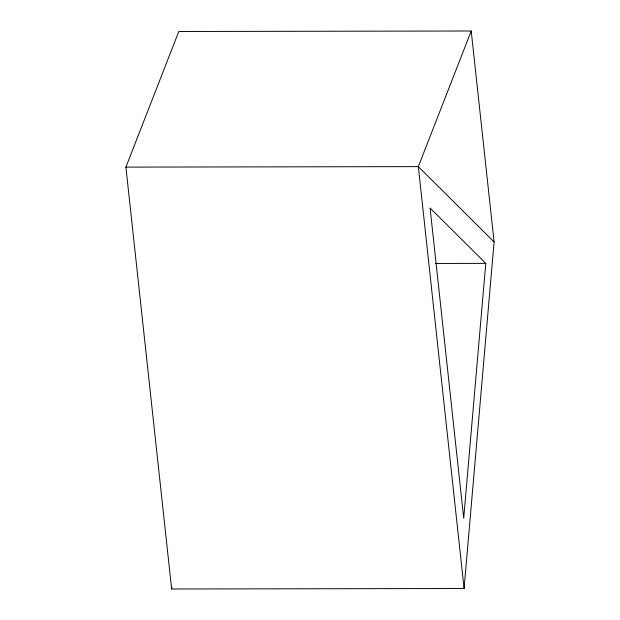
<?xml version="1.0" encoding="UTF-8"?>
<svg xmlns="http://www.w3.org/2000/svg" width="620" height="620" viewBox="0 0 620 620"><rect width="100%" height="100%" fill="white"/><g stroke="black" fill="none" stroke-linecap="round" stroke-linejoin="round"><path stroke-width="0.93" d="M171.655 589L125.907 167.113L178.785 31.488L471.216 31L494.094 241.94L464.086 588.512L171.655 589L171.825 587.078M485.778 263.376L463.714 518.212L430.079 208.002L485.778 263.376L435.426 263.461M471.216 31L418.337 166.625L464.086 588.512M125.907 167.113L418.337 166.625L494.094 241.94"/></g></svg>
